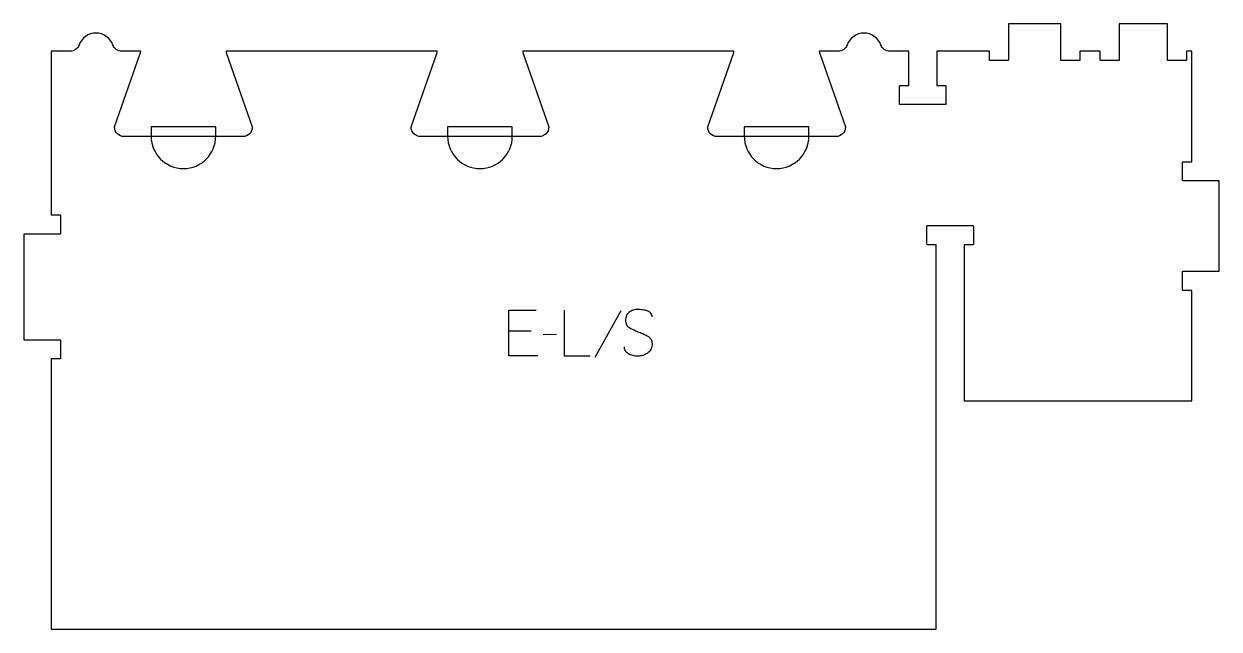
# Model space of a CAD drawing. Extents: x 0 to 786, y 0 to 398.
import ezdxf

# ---------------------------------------------------------------- set-up
doc = ezdxf.new("R2010")
doc.units = 0
for name, color, linetype in [('1_ANYTOOL_1MMDEEP_LABELS_S', 2, 'CONTINUOUS'), ('4_ANYTOOL_CUTTHROUGH_OUTSI', 5, 'CONTINUOUS'), ('5_ANYTOOL_HALF_MILL_9MM_IN', 3, 'CONTINUOUS')]:
    doc.layers.add(name, color=color, linetype=linetype)

msp = doc.modelspace()

# ---------------------------------------------------------------- linework, layer by layer
at = {"layer": '1_ANYTOOL_1MMDEEP_LABELS_S'}
for p, q in [((392.334104, 209.113831), (375.14839, 178.342403)), ((333.44839, 195.656688), (318.791247, 195.656688)), ((349.94839, 193.470974), (341.162676, 193.38526))]:
    msp.add_line(p, q, dxfattribs=at)
for points in [[(337.734104, 179.58526), (318.791247, 179.58526), (318.791247, 209.58526), (336.619818, 209.58526)], [(355.091247, 209.58526), (355.091247, 179.58526), (372.191247, 179.58526)]]:
    msp.add_lwpolyline(points, dxfattribs=at)
msp.add_lwpolyline([(412.862676, 204.999545, 0.071867), (412.669562, 206.336152, 0.100684), (412.043033, 207.517403, 0.047558), (411.568479, 207.993853, 0.038563), (411.018479, 208.382581, 0.037928), (410.321291, 208.730049, 0.026634), (409.584104, 208.98526, 0.028461), (406.560771, 209.671242, 0.041577), (403.476961, 209.928117, 0.036938), (401.974601, 209.816977, 0.041531), (400.509104, 209.47276, 0.041583), (399.131727, 208.895551, 0.038125), (397.862676, 208.106688, 0.057611), (396.792523, 207.114784, 0.065808), (395.99839, 205.894188, 0.06469), (395.520894, 204.434634, 0.046778), (395.376961, 202.899545, 0.052235), (395.539317, 201.349703, 0.075448), (396.084104, 199.899545, 0.076671), (397.000196, 198.726493, 0.061023), (398.205533, 197.842403, 0.021951), (401.234387, 196.315057, 0.018213), (404.376961, 195.03526, -0.02405), (407.478446, 193.729798, -0.02981), (410.419818, 192.099545, -0.068439), (411.56112, 191.133615, -0.079282), (412.369818, 189.881688, -0.076308), (412.794818, 188.303006, -0.047772), (412.819818, 186.656688, -0.046243), (412.526584, 184.975729, -0.06359), (411.876961, 183.404903, -0.064671), (410.904137, 182.120714, -0.057073), (409.64839, 181.106688, -0.067522), (406.680081, 179.743778, -0.070793), (403.455533, 179.242403, -0.064027), (400.316518, 179.604918, -0.070447), (397.391247, 180.78526, -0.054374), (396.23283, 181.634892, -0.074742), (395.334104, 182.745974, -0.075199), (394.811097, 184.052352, -0.057737), (394.64839, 185.456688)], format="xyb", dxfattribs=at)
at = {"layer": '4_ANYTOOL_CUTTHROUGH_OUTSI'}
msp.add_lwpolyline([(30.404432, 379.5), (17.999995, 379.5), (17.999995, 351.75), (18, 272), (23.75, 272, -0.414214), (24, 271.75), (24, 259.75, -0.414214), (23.75, 259.5), (0, 259.5), (0, 190), (23.75, 190, -0.414214), (24, 189.75), (24, 177.75, -0.414214), (23.75, 177.5), (18, 177.5), (17.999995, 0), (599.499995, 0), (599.499995, 252.5), (593.749995, 252.5, -0.414214), (593.499995, 252.75), (593.499995, 264.75, -0.414214), (593.749995, 265), (623.749995, 265, -0.414214), (623.999995, 264.75), (623.999995, 252.75, -0.414214), (623.749995, 252.5), (617.999995, 252.5), (617.999995, 150), (767.50065, 150), (767.50065, 222.5), (761.75065, 222.5, -0.414214), (761.50065, 222.75), (761.50065, 234.75, -0.414214), (761.75065, 235), (785.50065, 235), (785.50065, 294.5), (761.75065, 294.5, -0.414214), (761.50065, 294.75), (761.50065, 306.75, -0.414214), (761.75065, 307), (767.50065, 307), (767.50065, 379.5), (764.00065, 379.5), (764.00065, 373.75, -0.414214), (763.75065, 373.5), (751.75065, 373.5, -0.414214), (751.50065, 373.75), (751.50065, 397.5), (719.91165, 397.5), (719.91165, 373.75, -0.414214), (719.66165, 373.5), (707.66165, 373.5, -0.414214), (707.41165, 373.75), (707.41165, 379.5), (694.00065, 379.5), (694.00065, 373.75, -0.414214), (693.75065, 373.5), (681.75065, 373.5, -0.414214), (681.50065, 373.75), (681.50065, 397.5), (647.00065, 397.5), (647.00065, 373.75, -0.414214), (646.75065, 373.5), (634.75065, 373.5, -0.414214), (634.50065, 373.75), (634.50065, 379.5), (599.999995, 379.5), (599.999995, 357), (605.749995, 357, -0.414214), (605.999995, 356.75), (605.999995, 344.75, -0.414214), (605.749995, 344.5), (575.749995, 344.5, -0.414214), (575.499995, 344.75), (575.499995, 356.75, -0.414214), (575.749995, 357), (581.499995, 357), (581.499995, 379.5), (569.095558, 379.5, -0.317837), (563.203001, 383.666667, 0.707107), (541.046989, 383.666667, -0.317837), (535.154432, 379.5), (522.755432, 379.5, 0.061784), (522.990426, 378.10513), (539.88596, 329.832588, -0.084368), (539.899995, 329.75, -0.414214), (533.649995, 323.5), (455.649995, 323.5, -0.414214), (449.399995, 329.75, -0.084368), (449.41403, 329.832588), (466.313143, 378.116195, 0.061178), (466.544558, 379.5), (327.855432, 379.5, 0.061784), (328.090426, 378.10513), (344.98596, 329.832588, -0.084368), (344.999995, 329.75, -0.414214), (338.749995, 323.5), (260.749995, 323.5, -0.414214), (254.499995, 329.75, -0.084368), (254.51403, 329.832588), (271.413143, 378.116195, 0.061178), (271.644558, 379.5), (132.955432, 379.5, 0.061784), (133.190426, 378.10513), (150.08596, 329.832588, -0.084368), (150.099995, 329.75, -0.414214), (143.849995, 323.5), (65.849995, 323.5, -0.414214), (59.599995, 329.75, -0.084368), (59.61403, 329.832588), (76.513143, 378.116195, 0.061178), (76.744558, 379.5), (64.345558, 379.5, -0.317837), (58.453001, 383.666667, 0.707107), (36.296989, 383.666667, -0.317837)], format="xyb", close=True, dxfattribs=at)
at = {"layer": '5_ANYTOOL_HALF_MILL_9MM_IN'}
for points in [[(83.599995, 324), (83.599995, 323.75, 1), (126.099995, 323.75), (126.099995, 330), (83.599995, 330)], [(278.499995, 323.75, 1), (320.999995, 323.75), (320.999995, 330), (278.499995, 330)], [(473.399995, 323.75, 1), (515.899995, 323.75), (515.899995, 330), (473.399995, 330)]]:
    msp.add_lwpolyline(points, format="xyb", close=True, dxfattribs=at)

doc.saveas('drawing.dxf')
